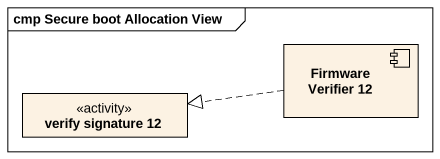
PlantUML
@startuml
mainframe cmp Secure boot Allocation View
allowmixing
hide circle
hide empty members
component "Firmware Verifier 12" as Firmware_Verifier_12
class "verify signature 12" as verify_signature_12 <<activity>>
Firmware_Verifier_12 .left.|> verify_signature_12
@enduml
